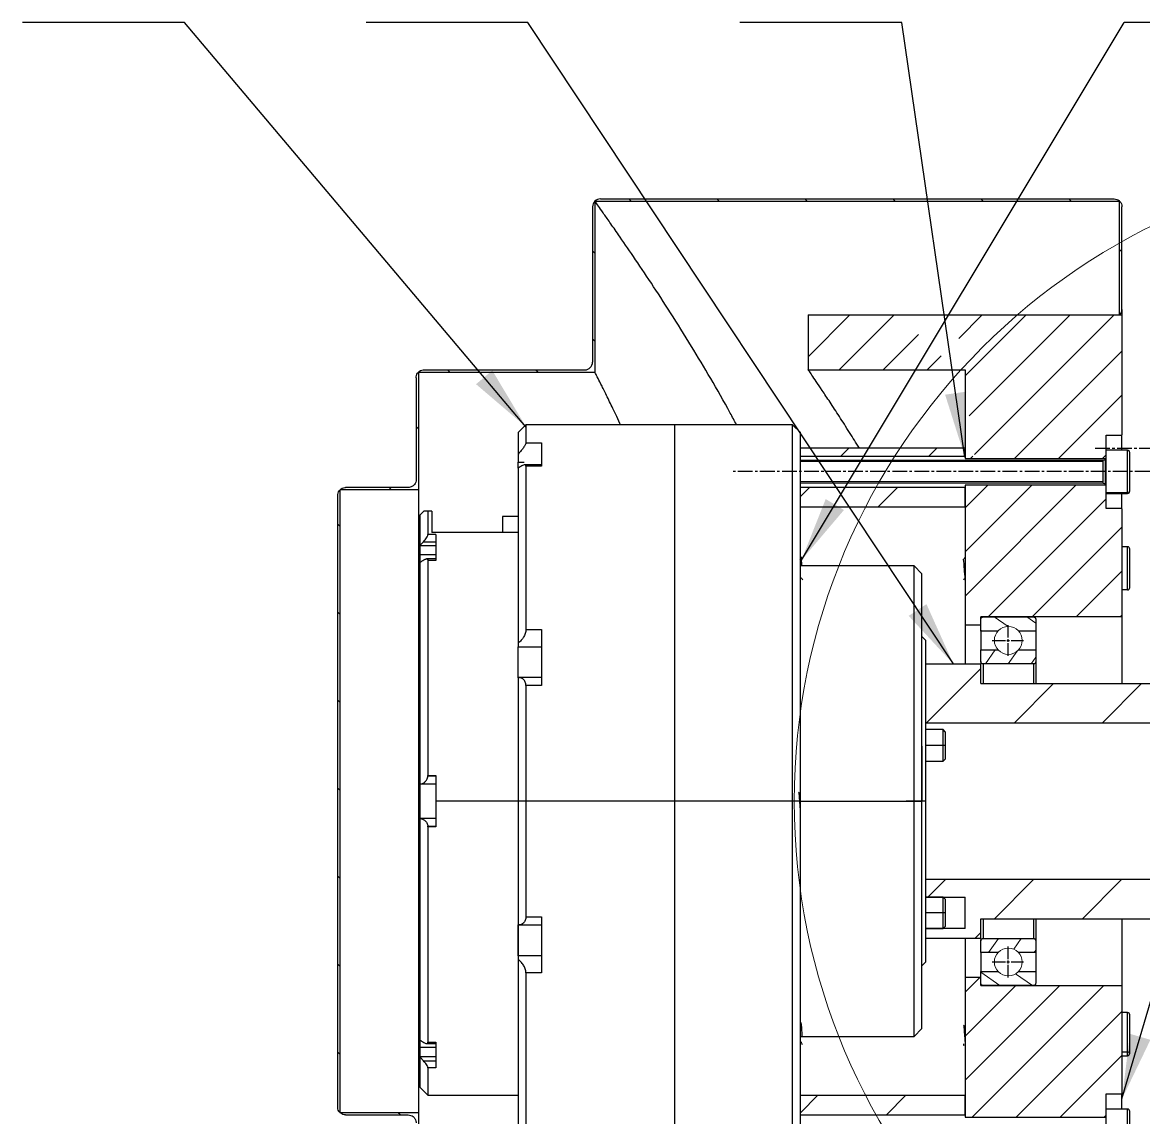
# Model space of a CAD drawing. Header units: millimetres. Extents: x -15 to 1174, y 15 to 856.
# Drawn here: x 615.3 to 672.5, y 743.7 to 799.6 of the extents above; entities that cross this region are included whole.
import ezdxf

# ---------------------------------------------------------------- set-up
doc = ezdxf.new("R2010")
doc.units = ezdxf.units.MM
doc.linetypes.add('CENTER2', pattern=[1.125, 0.75, -0.125, 0.125, -0.125])
doc.layers.get('0').update_dxf_attribs({"lineweight": 25})
doc.layers.add('netmanh', color=7, linetype='Continuous', lineweight=15)
doc.layers.add('netthuong', color=7, linetype='Continuous', lineweight=25)
doc.dimstyles.new('SLDDIMSTYLE0', dxfattribs={"dimtxt": 0.18, "dimasz": 3.302, "dimexe": 0, "dimexo": 0.0625, "dimgap": 0, "dimtad": 0, "dimtih": 1, "dimtoh": 1, "dimdec": 0, "dimrnd": 1e-09, "dimzin": 0, "dimdsep": 46, "dimtxsty": 'Standard', "dimsah": 1, "dimcen": 0.09, "dimadec": 0, "dimazin": 0, "dimtfac": 3.302, "dimtdec": 0, "dimtofl": 0, "dimtmove": 0, "dimatfit": 3, "dimfxl": 1, "dimfrac": 2, "dimtolj": 1, "dimtzin": 0, "dimarcsym": 0})

# ---------------------------------------------------------------- blocks, each defined once
blk = doc.blocks.new('SW_HATCH_0')
at = {"color": 0, "linetype": 'Continuous', "lineweight": 18}
for p, q in [((-5.153, 256.759), (-5.033, 256.639)), ((-0.663, 256.759), (-0.543, 256.639)), ((3.827, 256.759), (3.947, 256.639)), ((8.317, 256.759), (8.437, 256.639)), ((12.807, 256.759), (12.927, 256.639)), ((17.297, 256.759), (17.417, 256.639)), ((-7, 254.115), (-6.88, 253.995)), ((19.88, 254.176), (20, 254.056)), ((6.128, 250.839), (4, 248.712)), ((8.373, 250.839), (5.573, 248.039)), ((12.863, 250.839), (11.671, 249.647)), ((15.108, 250.839), (12, 247.732)), ((17.353, 250.839), (12.208, 245.694)), ((19.598, 250.839), (12.476, 243.718)), ((-7, 249.625), (-6.88, 249.505)), ((9.627, 249.849), (7.818, 248.039)), ((10.782, 248.759), (10.063, 248.039)), ((20, 248.997), (14.523, 243.519)), ((-14.395, 248.039), (-14.275, 247.919)), ((-9.905, 248.039), (-9.785, 247.919)), ((20, 246.751), (16.768, 243.519)), ((-16, 245.154), (-15.88, 245.034)), ((6.063, 244.039), (5.663, 243.639)), ((10.553, 244.039), (10.153, 243.639)), ((12.398, 243.639), (12.278, 243.519)), ((19.2, 243.706), (19.013, 243.519)), ((-17.375, 242.039), (-17.255, 241.919)), ((4.063, 242.039), (3.6, 241.577)), ((8.553, 242.039), (7.553, 241.039)), ((17.653, 242.159), (12, 236.506)), ((15.408, 242.159), (12, 238.751)), ((13.163, 242.159), (12, 240.997)), ((19.2, 241.461), (13.178, 235.439)), ((-20, 240.174), (-19.88, 240.054)), ((20, 240.016), (15.423, 235.439)), ((20, 237.771), (17.668, 235.439)), ((-20, 235.684), (-19.88, 235.564)), ((12.8, 235.061), (12.778, 235.039)), ((20, 235.526), (19.913, 235.439)), ((12.8, 232.816), (10.023, 230.039)), ((16.513, 232.039), (14.513, 230.039)), ((21.003, 232.039), (19.003, 230.039)), ((-20, 231.194), (-19.88, 231.074)), ((-20, 226.704), (-19.88, 226.584)), ((-20, 222.214), (-19.88, 222.094)), ((11.003, 222.039), (10.103, 221.139)), ((15.494, 222.039), (13.494, 220.039)), ((19.984, 222.039), (17.984, 220.039)), ((12.8, 219.346), (12.494, 219.039)), ((-20, 217.724), (-19.88, 217.604)), ((12.739, 217.039), (12, 216.301)), ((16.829, 216.639), (12, 211.811)), ((14.584, 216.639), (12, 214.056)), ((19.074, 216.639), (12.354, 209.919)), ((20, 215.321), (14.599, 209.919)), ((-20, 213.233), (-19.88, 213.113)), ((20, 213.076), (16.844, 209.919)), ((4.494, 211.039), (3.6, 210.146)), ((8.984, 211.039), (7.984, 210.039)), ((-16.926, 210.159), (-16.806, 210.039)), ((19.2, 210.03), (19.089, 209.919))]:
    blk.add_line(p, q, dxfattribs=at)
blk = doc.blocks.new('*U77')
at = {"color": 0, "linetype": 'CENTER2', "transparency": 16777216}
blk.add_line((-4.695, 0), (4.695, 0), dxfattribs=at)
blk = doc.blocks.new('*U79')
at = {"color": 0, "linetype": 'CENTER2', "transparency": 16777216}
blk.add_line((11.219, 0), (-11.219, 0), dxfattribs=at)
blk = doc.blocks.new('*U80')
at = {"color": 0, "linetype": 'CENTER2', "transparency": 16777216}
for p, q in [((0, 0.142), (0, 0.784)), ((-0.828, 0), (-0.142, 0)), ((0.142, 0), (0.784, 0)), ((0, -0.784), (0, -0.142))]:
    blk.add_line(p, q, dxfattribs=at)
at = {"color": 0, "linetype": 'Continuous', "transparency": 16777216}
for p, q in [((-0.071, 0), (0.071, 0)), ((0, -0.071), (0, 0.071))]:
    blk.add_line(p, q, dxfattribs=at)
blk = doc.blocks.new('*U81')
at = {"color": 0, "linetype": 'CENTER2', "transparency": 16777216}
for p, q in [((0, 0.142), (0, 0.784)), ((-0.828, 0), (-0.142, 0)), ((0, -0.784), (0, -0.142)), ((0.142, 0), (0.784, 0))]:
    blk.add_line(p, q, dxfattribs=at)
at = {"color": 0, "linetype": 'Continuous', "transparency": 16777216}
for p, q in [((0, -0.071), (0, 0.071)), ((-0.071, 0), (0.071, 0))]:
    blk.add_line(p, q, dxfattribs=at)

msp = doc.modelspace()

# ---------------------------------------------------------------- hatches: boundary and pattern name
at = {"layer": 'netmanh'}
h = msp.add_hatch(dxfattribs=at)
h.set_pattern_fill('ANSI31', color=256, scale=0.3, angle=100)
h.set_pattern_definition([(145, (0, 13.8921), (-0.5463316, -0.7802423), [])])
edge = h.paths.add_edge_path()
edge.add_spline(control_points=[(667.0044, 769.1367), (667.0036, 769.1476), (667.0016, 769.1719), (666.9846, 769.2067), (666.956, 769.2358), (666.9208, 769.2536), (666.8959, 769.2557), (666.8844, 769.2567)], knot_values=[0, 0, 0, 0, 0.1733623, 0.3880246, 0.6026868, 0.817349, 1, 1, 1, 1], degree=3, periodic=0)
edge.add_line((666.8844, 769.2567), (664.3244, 769.2567))
edge.add_spline(control_points=[(664.3244, 769.2567), (664.3182, 769.2564), (664.2985, 769.2555), (664.2665, 769.2443), (664.2341, 769.2192), (664.212, 769.1846), (664.2048, 769.1553), (664.2045, 769.1393), (664.2044, 769.1367)], knot_values=[0, 0, 0, 0, 0.0996024, 0.3142576, 0.5289128, 0.743568, 0.9582231, 1, 1, 1, 1], degree=3, periodic=0)
edge.add_line((664.2044, 769.1367), (664.2044, 768.8567))
edge.add_line((664.2044, 768.8567), (664.2044, 768.5367))
edge.add_line((664.2044, 768.5367), (665.0813, 768.5367))
edge.add_arc((665.6044, 768.0567), 0.71, 42.53623, 137.46377, ccw=False)
edge.add_line((666.1276, 768.5367), (667.0044, 768.5367))
edge.add_line((667.0044, 768.5367), (667.0044, 769.1367))
edge = h.paths.add_edge_path()
edge.add_line((667.0044, 751.1767), (666.1276, 751.1767))
edge.add_arc((665.6044, 751.6567), 0.71, 222.53623, 317.46377, ccw=False)
edge.add_line((665.0813, 751.1767), (664.2044, 751.1767))
edge.add_line((664.2044, 751.1767), (664.2044, 750.5767))
edge.add_spline(control_points=[(664.2044, 750.5767), (664.2053, 750.5658), (664.2073, 750.5415), (664.2243, 750.5066), (664.2529, 750.4776), (664.2881, 750.4598), (664.313, 750.4577), (664.3244, 750.4567)], knot_values=[0, 0, 0, 0, 0.1733623, 0.3880246, 0.6026868, 0.817349, 1, 1, 1, 1], degree=3, periodic=0)
edge.add_line((664.3244, 750.4567), (666.8844, 750.4567))
edge.add_spline(control_points=[(666.8844, 750.4567), (666.8907, 750.457), (666.9104, 750.4579), (666.9424, 750.4691), (666.9748, 750.4942), (666.9969, 750.5287), (667.0041, 750.558), (667.0044, 750.5741), (667.0044, 750.5767)], knot_values=[0, 0, 0, 0, 0.0996024, 0.3142576, 0.5289128, 0.743568, 0.9582231, 1, 1, 1, 1], degree=3, periodic=0)
edge.add_line((667.0044, 750.5767), (667.0044, 751.1767))
h = msp.add_hatch(dxfattribs=at)
h.set_pattern_fill('ANSI31', color=256, scale=0.3, angle=10)
h.set_pattern_definition([(55, (0, 13.8921), (-0.7802423, 0.54633156), [])])
edge = h.paths.add_edge_path()
edge.add_line((667.0044, 767.5767), (666.1276, 767.5767))
edge.add_arc((665.6044, 768.0567), 0.71, 222.53623, 317.46377, ccw=False)
edge.add_line((665.0813, 767.5767), (664.2044, 767.5767))
edge.add_line((664.2044, 767.5767), (664.2044, 766.9767))
edge.add_spline(control_points=[(664.2044, 766.9767), (664.2053, 766.9658), (664.2073, 766.9415), (664.2243, 766.9066), (664.2529, 766.8776), (664.2881, 766.8598), (664.313, 766.8577), (664.3244, 766.8567)], knot_values=[0, 0, 0, 0, 0.1733623, 0.3880246, 0.6026868, 0.817349, 1, 1, 1, 1], degree=3, periodic=0)
edge.add_line((664.3244, 766.8567), (666.8844, 766.8567))
edge.add_spline(control_points=[(666.8844, 766.8567), (666.8907, 766.857), (666.9104, 766.8579), (666.9424, 766.8691), (666.9748, 766.8942), (666.9969, 766.9287), (667.0041, 766.958), (667.0044, 766.9741), (667.0044, 766.9767)], knot_values=[0, 0, 0, 0, 0.0996024, 0.3142576, 0.5289128, 0.743568, 0.9582231, 1, 1, 1, 1], degree=3, periodic=0)
edge.add_line((667.0044, 766.9767), (667.0044, 767.5767))
edge = h.paths.add_edge_path()
edge.add_spline(control_points=[(667.0044, 752.7367), (667.0036, 752.7476), (667.0016, 752.7719), (666.9846, 752.8067), (666.956, 752.8358), (666.9208, 752.8536), (666.8959, 752.8557), (666.8844, 752.8567)], knot_values=[0, 0, 0, 0, 0.1733623, 0.3880246, 0.6026868, 0.817349, 1, 1, 1, 1], degree=3, periodic=0)
edge.add_line((666.8844, 752.8567), (664.3244, 752.8567))
edge.add_spline(control_points=[(664.3244, 752.8567), (664.3182, 752.8564), (664.2985, 752.8555), (664.2665, 752.8443), (664.2341, 752.8192), (664.212, 752.7846), (664.2048, 752.7553), (664.2045, 752.7393), (664.2044, 752.7367)], knot_values=[0, 0, 0, 0, 0.0996024, 0.3142576, 0.5289128, 0.743568, 0.9582231, 1, 1, 1, 1], degree=3, periodic=0)
edge.add_line((664.2044, 752.7367), (664.2044, 752.1367))
edge.add_line((664.2044, 752.1367), (665.0813, 752.1367))
edge.add_arc((665.6044, 751.6567), 0.71, 42.53623, 137.46377, ccw=False)
edge.add_line((666.1276, 752.1367), (667.0044, 752.1367))
edge.add_line((667.0044, 752.1367), (667.0044, 752.7367))
edge = h.paths.add_edge_path()
edge.add_spline(control_points=[(710.2044, 752.7367), (710.2036, 752.7476), (710.2016, 752.7719), (710.1846, 752.8067), (710.156, 752.8358), (710.1208, 752.8536), (710.0959, 752.8557), (710.0844, 752.8567)], knot_values=[0, 0, 0, 0, 0.1733623, 0.3880246, 0.6026868, 0.817349, 1, 1, 1, 1], degree=3, periodic=0)
edge.add_line((710.0844, 752.8567), (707.5244, 752.8567))
edge.add_spline(control_points=[(707.5244, 752.8567), (707.5182, 752.8564), (707.4985, 752.8555), (707.4665, 752.8443), (707.4341, 752.8192), (707.412, 752.7846), (707.4048, 752.7553), (707.4045, 752.7393), (707.4044, 752.7367)], knot_values=[0, 0, 0, 0, 0.0996024, 0.3142576, 0.5289128, 0.743568, 0.9582231, 1, 1, 1, 1], degree=3, periodic=0)
edge.add_line((707.4044, 752.7367), (707.4044, 752.1367))
edge.add_line((707.4044, 752.1367), (708.2813, 752.1367))
edge.add_arc((708.8044, 751.6567), 0.71, 42.53623, 137.46377, ccw=False)
edge.add_line((709.3276, 752.1367), (710.2044, 752.1367))
edge.add_line((710.2044, 752.1367), (710.2044, 752.7367))

# ---------------------------------------------------------------- linework, layer by layer
at = {"lineweight": 25}
for p, q in [((623.5825, 799.579), (615.3225, 799.579)), ((641.1082, 799.579), (632.8482, 799.579)), ((660.1804, 799.579), (651.9204, 799.579)), ((679.7806, 799.579), (671.5206, 799.579))]:
    msp.add_line(p, q, dxfattribs=at)
at = {"color": 7, "linetype": 'Continuous', "lineweight": 25}
for p, q in [((644.5244, 790.4558), (671.2844, 790.4558)), ((644.5244, 790.4558), (644.5244, 781.7367)), ((644.8044, 790.5758), (671.0044, 790.5758)), ((671.2844, 784.6567), (671.2844, 790.4558)), ((644.4044, 790.1758), (644.4044, 782.2567)), ((671.4044, 784.9424), (671.4044, 790.1758)), ((655.4044, 784.6567), (655.4044, 781.8567)), ((655.4044, 784.6567), (671.4044, 784.6567)), ((671.4044, 784.9424), (671.4044, 784.6567)), ((671.4044, 784.6567), (671.4044, 778.5369)), ((635.5244, 781.7367), (644.5244, 781.7367)), ((635.5244, 781.7367), (635.5244, 775.7367)), ((635.8044, 781.8567), (644.0044, 781.8567)), ((644.4081, 782.2495), (644.4044, 782.2567)), ((655.4044, 781.8567), (663.4044, 781.8567)), ((663.4044, 781.8567), (663.4044, 777.3367)), ((635.4044, 781.4567), (635.4044, 776.2567)), ((641.0044, 779.0567), (640.6044, 778.6567)), ((648.6044, 779.0567), (641.0044, 779.0567)), ((654.6044, 779.0567), (648.6044, 779.0567)), ((655.0044, 778.6567), (654.6044, 779.0567)), ((670.6044, 778.5269), (671.3944, 778.5269)), ((670.6044, 777.7567), (670.6044, 778.5269)), ((671.3944, 778.5269), (671.4044, 778.5369)), ((671.3944, 777.7567), (671.3944, 778.5269)), ((671.4044, 777.7567), (671.4044, 778.5369)), ((641.0044, 778.1286), (641.8044, 778.1286)), ((641.8044, 778.1286), (641.8044, 776.9468)), ((663.4044, 777.8567), (655.0044, 777.8567)), ((663.4044, 777.4667), (663.4044, 777.8567)), ((671.6844, 777.7567), (670.6044, 777.7567)), ((670.6044, 775.5567), (670.6044, 777.7567)), ((671.6844, 775.5567), (671.6844, 777.7567)), ((640.6044, 777.1496), (640.9188, 777.1496)), ((655.0044, 777.4567), (663.3944, 777.4567)), ((663.3944, 777.4567), (663.4044, 777.4667)), ((663.4044, 777.3367), (670.6044, 777.3367)), ((670.5714, 777.265), (670.4416, 777.2421)), ((670.4416, 777.0106), (670.4416, 777.2419)), ((670.5714, 776.062), (670.5714, 777.265)), ((671.8044, 775.6767), (671.8044, 777.6367)), ((641.8044, 777.0113), (640.9405, 777.0113)), ((641.8044, 776.9468), (641.0044, 776.9468)), ((670.4416, 776.0713), (670.4416, 777.0106)), ((670.4416, 776.0713), (670.5714, 776.0484)), ((670.5714, 776.0484), (670.5714, 776.062)), ((631.4044, 744.2567), (631.4044, 775.4567)), ((635.5244, 775.7367), (631.5244, 775.7367)), ((631.5244, 743.9767), (631.5244, 775.7367)), ((635.0044, 775.8567), (631.8044, 775.8567)), ((663.3944, 775.8567), (655.0044, 775.8567)), ((663.4044, 775.8467), (663.3944, 775.8567)), ((663.4044, 775.9767), (663.4044, 768.8567)), ((670.6044, 775.9767), (663.4044, 775.9767)), ((663.4044, 774.8567), (663.4044, 775.8467)), ((671.6844, 775.5812), (670.6044, 775.5812)), ((670.6044, 775.5567), (671.6844, 775.5567)), ((670.6044, 774.7865), (670.6044, 775.5567)), ((671.3944, 774.7865), (671.3944, 775.5567)), ((671.4044, 774.7765), (671.4044, 775.5567)), ((663.4044, 774.8567), (655.0044, 774.8567)), ((635.6044, 774.4567), (635.8044, 774.6567)), ((636.0044, 774.6567), (635.8044, 774.6567)), ((636.2044, 774.6567), (636.0044, 774.6567)), ((640.6044, 774.3767), (639.8044, 774.3767)), ((671.3944, 774.7865), (670.6044, 774.7865)), ((671.4044, 774.7765), (671.3944, 774.7865)), ((671.4044, 774.7765), (671.4044, 769.2567)), ((636.4044, 773.4546), (636.0044, 773.4546)), ((640.6044, 773.5603), (636.2044, 773.5603)), ((636.4044, 773.4546), (636.4044, 772.1395)), ((635.6044, 772.9182), (635.7778, 773.092)), ((635.6044, 772.9182), (635.6044, 772.892)), ((635.6044, 772.892), (636.4044, 772.892)), ((635.6044, 772.421), (635.6044, 772.892)), ((635.7778, 773.092), (636.4044, 773.092)), ((671.6844, 772.8361), (671.4044, 772.8361)), ((671.6844, 770.6361), (671.6844, 772.8361)), ((671.8044, 770.7561), (671.8044, 772.7161)), ((636.4044, 772.421), (635.6044, 772.421)), ((636.4044, 772.212), (635.9324, 772.212)), ((636.4044, 772.1395), (636.0044, 772.1395)), ((654.9382, 772.2072), (654.9354, 772.2024)), ((660.8044, 771.8567), (655.0044, 771.8567)), ((661.2044, 771.4567), (660.8044, 771.8567)), ((671.6844, 770.6361), (671.4044, 770.6361)), ((671.4044, 769.2567), (664.2044, 769.2567)), ((664.2044, 768.8567), (664.2044, 769.2567)), ((664.2044, 768.5367), (664.2044, 769.1367)), ((664.3244, 769.2567), (666.8844, 769.2567)), ((667.0044, 769.1367), (667.0044, 768.5367)), ((641.0044, 768.6069), (641.8044, 768.6069)), ((641.8044, 768.6069), (641.8044, 765.7539)), ((663.4044, 768.8567), (664.2044, 768.8567)), ((661.4044, 768.0567), (661.2044, 768.2567)), ((665.0813, 768.5367), (664.2044, 768.5367)), ((667.0044, 768.5367), (666.1276, 768.5367)), ((640.6044, 767.7367), (641.8044, 767.7367)), ((664.2044, 767.5767), (665.0813, 767.5767)), ((664.2044, 766.9767), (664.2044, 767.5767)), ((666.1276, 767.5767), (667.0044, 767.5767)), ((667.0044, 767.5767), (667.0044, 766.9767)), ((661.4044, 766.8567), (664.2044, 766.8567)), ((664.2044, 766.9767), (664.2044, 766.8935)), ((664.2044, 766.9767), (664.2044, 766.8567)), ((664.2044, 765.8567), (664.2044, 766.8567)), ((666.8844, 766.8567), (664.3244, 766.8567)), ((664.3244, 766.8567), (664.3244, 765.8567)), ((666.8844, 766.8567), (666.8844, 765.8567)), ((667.0044, 766.9767), (667.0044, 765.8567)), ((641.8044, 766.1666), (640.6044, 766.1666)), ((640.6044, 766.1666), (640.6044, 766.1665)), ((641.8044, 765.7539), (641.0044, 765.7539)), ((664.2044, 765.8567), (686.7944, 765.8567)), ((661.4044, 763.8567), (686.9044, 763.8567)), ((662.2844, 763.5067), (661.4044, 763.5067)), ((662.4044, 763.3867), (662.2844, 763.5067)), ((662.2844, 762.7067), (661.4044, 762.7067)), ((662.4044, 762.7067), (662.2844, 762.7067)), ((661.4044, 761.9067), (662.2844, 761.9067)), ((662.2844, 761.9067), (662.4044, 762.0267)), ((636.0029, 761.1367), (636.0044, 761.1718)), ((636.4044, 761.1367), (636.0029, 761.1367)), ((636.0044, 761.1718), (636.4044, 761.1718)), ((636.4044, 761.1718), (636.4044, 759.8567)), ((635.6044, 760.7367), (635.6044, 760.7378)), ((635.6044, 760.7367), (636.4044, 760.7367)), ((636.4044, 759.8567), (636.4044, 758.5416)), ((640.6044, 759.8567), (636.4044, 759.8567)), ((641.0044, 759.8567), (640.6044, 759.8567)), ((648.6044, 759.8567), (641.0044, 759.8567)), ((654.6044, 759.8567), (648.6044, 759.8567)), ((655.0044, 759.8567), (654.6044, 759.8567)), ((655.0044, 759.8567), (660.8044, 759.8567)), ((661.2044, 759.8567), (660.4044, 759.8567)), ((660.8044, 759.8567), (661.2044, 759.8567)), ((661.4044, 759.8567), (661.2044, 759.8567)), ((635.6044, 758.9756), (635.6044, 758.9767)), ((636.4044, 758.9767), (635.6044, 758.9767)), ((636.0044, 758.5416), (636.0029, 758.5767)), ((636.0029, 758.5767), (636.4044, 758.5767)), ((636.4044, 758.5416), (636.0044, 758.5416)), ((711.4044, 755.8567), (661.4044, 755.8567)), ((662.2844, 754.9567), (661.4044, 754.9567)), ((661.4044, 754.9567), (663.4044, 754.9567)), ((662.4044, 754.8367), (662.2844, 754.9567)), ((663.4044, 753.3567), (663.4044, 754.9567)), ((641.0044, 753.9595), (641.8044, 753.9595)), ((641.8044, 753.9595), (641.8044, 751.1065)), ((662.2844, 754.1567), (661.4044, 754.1567)), ((662.4044, 754.1567), (662.2844, 754.1567)), ((664.2044, 753.8567), (711.4044, 753.8567)), ((664.2044, 752.8567), (664.2044, 753.8567)), ((664.3244, 753.8567), (664.3244, 752.8567)), ((666.8844, 753.8567), (666.8844, 752.8567)), ((667.0044, 753.8567), (667.0044, 752.7367)), ((640.6044, 753.5468), (641.8044, 753.5468)), ((661.4044, 753.3567), (662.2844, 753.3567)), ((663.4044, 753.3567), (661.4044, 753.3567)), ((662.2844, 753.3567), (662.4044, 753.4767)), ((664.2044, 752.8567), (661.4044, 752.8567)), ((664.2044, 752.8567), (664.2044, 752.7367)), ((664.2044, 752.8352), (664.2044, 752.7367)), ((664.2044, 752.1367), (664.2044, 752.7367)), ((664.3244, 752.8567), (666.8844, 752.8567)), ((667.0044, 752.7367), (667.0044, 752.1367)), ((641.8044, 751.9767), (640.6044, 751.9767)), ((665.0813, 752.1367), (664.2044, 752.1367)), ((667.0044, 752.1367), (666.1276, 752.1367)), ((661.2044, 751.4567), (661.4044, 751.6567)), ((641.8044, 751.1065), (641.0044, 751.1065)), ((663.4044, 750.8567), (663.4044, 743.7367)), ((664.2044, 750.8567), (663.4044, 750.8567)), ((664.2044, 751.1767), (665.0813, 751.1767)), ((664.2044, 750.5767), (664.2044, 751.1767)), ((664.2044, 750.4567), (664.2044, 750.8567)), ((666.1276, 751.1767), (667.0044, 751.1767)), ((667.0044, 751.1767), (667.0044, 750.5767)), ((664.2044, 750.4567), (671.4044, 750.4567)), ((666.8844, 750.4567), (664.3244, 750.4567)), ((671.4044, 750.4567), (671.4044, 744.9369)), ((671.6844, 749.0773), (671.4044, 749.0773)), ((671.6844, 747.0521), (671.6844, 749.0773)), ((671.8044, 747.153), (671.8044, 748.9573)), ((660.8044, 747.8567), (661.2044, 748.2567)), ((635.9323, 747.5014), (636.4044, 747.5014)), ((636.0044, 747.5739), (636.4044, 747.5739)), ((636.4044, 747.5739), (636.4044, 746.2588)), ((655.0044, 747.8567), (660.8044, 747.8567)), ((655.0539, 747.5094), (655.0872, 747.4521)), ((636.4044, 747.2923), (635.6044, 747.2923)), ((635.6044, 746.8214), (635.6044, 747.2923)), ((636.4044, 746.8214), (635.6044, 746.8214)), ((635.6044, 746.7952), (635.6044, 746.8214)), ((671.6844, 747.0521), (671.4044, 747.0521)), ((671.4044, 746.8773), (671.6844, 746.8773)), ((671.6844, 746.8773), (671.6844, 747.0521)), ((671.8044, 746.9973), (671.8044, 747.153)), ((635.6044, 746.7952), (635.7778, 746.6214)), ((635.7778, 746.6214), (636.4044, 746.6214)), ((636.4044, 746.2588), (636.0044, 746.2588)), ((635.6044, 745.2567), (636.0044, 744.8567)), ((636.0044, 744.8567), (640.6044, 744.8567)), ((655.0044, 744.8567), (663.4044, 744.8567)), ((663.4044, 743.8667), (663.4044, 744.8567)), ((670.6044, 744.9269), (671.3944, 744.9269)), ((670.6044, 744.1567), (670.6044, 744.9269)), ((671.3944, 744.9269), (671.4044, 744.9369)), ((671.3944, 744.1567), (671.3944, 744.9269)), ((671.4044, 744.1567), (671.4044, 744.9369)), ((631.5244, 743.9767), (635.5244, 743.9767)), ((635.5244, 743.9767), (635.5244, 737.9767)), ((671.6844, 744.1567), (670.6044, 744.1567)), ((670.6044, 742.139), (670.6044, 744.1567)), ((671.6844, 742.139), (671.6844, 744.1567)), ((671.8044, 742.2391), (671.8044, 744.0367)), ((631.8044, 743.8567), (635.0044, 743.8567)), ((655.0044, 743.8567), (663.3944, 743.8567)), ((663.3944, 743.8567), (663.4044, 743.8667)), ((663.4044, 743.7367), (670.6044, 743.7367))]:
    msp.add_line(p, q, dxfattribs=at)
at = {"color": 7, "linetype": 'Continuous', "lineweight": 25, "flags": 128}
for points in [[(635.5244, 775.7367), (635.5244, 775.6648), (635.5244, 775.4497), (635.5244, 775.0934), (635.5244, 774.5992), (635.5244, 773.9714), (635.5244, 773.2158), (635.5244, 772.3392), (635.5244, 771.3496), (635.5244, 770.2559), (635.5244, 769.068), (635.5244, 767.7967), (635.5244, 766.4535), (635.5244, 765.0505), (635.5244, 763.6005), (635.5244, 762.1167), (635.5244, 760.6123), (635.5244, 759.1011), (635.5244, 757.5967), (635.5244, 756.1128), (635.5244, 754.6629), (635.5244, 753.2599), (635.5244, 751.9167), (635.5244, 750.6454), (635.5244, 749.4575), (635.5244, 748.3638), (635.5244, 747.3742), (635.5244, 746.4976), (635.5244, 745.742), (635.5244, 745.1142), (635.5244, 744.6199), (635.5244, 744.2637), (635.5244, 744.0486), (635.5244, 743.9767)], [(671.4044, 769.2567), (671.4044, 769.1826), (671.4044, 768.9614), (671.4044, 768.5966), (671.4044, 768.094), (671.4044, 767.4615), (671.4044, 766.709), (671.4044, 765.8567)], [(663.4044, 768.8567), (663.4044, 768.7857), (663.4044, 768.5739), (663.4044, 768.2247), (663.4044, 767.7435), (663.4044, 767.1378), (663.4044, 766.9049)], [(664.2044, 768.5367), (664.2044, 768.4624), (664.2044, 768.2409), (664.2044, 767.876), (664.2044, 767.5767)], [(667.0044, 768.5367), (667.0044, 768.4624), (667.0044, 768.2409), (667.0044, 767.876), (667.0044, 767.5767)], [(664.9398, 767.6256), (664.9393, 767.6242)], [(666.2696, 767.6242), (666.2691, 767.6256)], [(667.0044, 766.9767), (667.0044, 766.743), (667.0044, 765.9944), (667.0044, 765.8567)], [(667.0044, 753.8567), (667.0044, 753.719), (667.0044, 752.9704), (667.0044, 752.7367)], [(671.4044, 753.8567), (671.4044, 753.0044), (671.4044, 752.2519), (671.4044, 751.6194), (671.4044, 751.1168), (671.4044, 750.752), (671.4044, 750.5308), (671.4044, 750.4567)], [(663.4044, 752.8347), (663.4044, 752.5755), (663.4044, 751.9699), (663.4044, 751.4887), (663.4044, 751.1394), (663.4044, 750.9277), (663.4044, 750.8567)], [(664.2044, 752.1367), (664.2044, 751.8374), (664.2044, 751.4725), (664.2044, 751.251), (664.2044, 751.1767)], [(667.0044, 752.1367), (667.0044, 751.8374), (667.0044, 751.4725), (667.0044, 751.251), (667.0044, 751.1767)]]:
    msp.add_lwpolyline(points, dxfattribs=at)
at = {"color": 7, "linetype": 'Continuous', "lineweight": 18}
msp.add_circle((687.4044, 759.8567), 32.716, dxfattribs=at)
at = {"color": 7, "linetype": 'Continuous', "lineweight": 25}
for centre, radius, start, end in [((644.8044, 790.1758), 0.4, 90, 180), ((671.0044, 784.9424), 0.4, 314.427, 0), ((644.0044, 782.2567), 0.4, 270, 0), ((671.6844, 777.6367), 0.12, 360, 90), ((670.5644, 777.3044), 0.04, 280, 360), ((670.5651, 776.0231), 0.0394, 0.50531, 80.76832), ((670.5644, 776.009), 0.04, 0, 80), ((671.6858, 775.6999), 0.1187, 269.3619, 359.34736), ((671.6844, 775.6767), 0.12, 270, 0), ((671.6844, 772.7161), 0.12, 360, 90), ((671.6844, 770.7561), 0.12, 270, 360), ((665.6044, 767.9025), 0.72, 206.90798, 207.16808), ((665.6044, 751.921), 0.72, 162.43411, 162.56824), ((671.6844, 748.9573), 0.12, 360, 90), ((671.6932, 747.1635), 0.1117, 265.49354, 354.6398), ((671.6844, 746.9973), 0.12, 270, 0), ((671.6844, 744.0367), 0.12, 360, 90)]:
    msp.add_arc(centre, radius, start, end, dxfattribs=at)
for points, knots in [([(651.7455, 779.0567), (651.6391, 779.2581), (651.1993, 780.0904), (650.4238, 781.4339), (649.3974, 783.1552), (648.3719, 784.7896), (647.3692, 786.3298), (646.467, 787.6735), (645.7738, 788.6809), (645.2759, 789.3946), (644.9277, 789.8886), (644.6807, 790.2368), (644.5454, 790.4265), (644.5307, 790.447), (644.5244, 790.4558)], [0, 0, 0, 0, 0.02909, 0.1202223, 0.2113512, 0.3155022, 0.4196384, 0.52771, 0.6357577, 0.7111856, 0.7866082, 0.8641669, 0.9417222, 1, 1, 1, 1]), ([(671.0044, 790.5758), (671.0494, 790.5714), (671.1393, 790.5625), (671.2592, 790.4936), (671.3496, 790.3921), (671.3976, 790.2797), (671.4025, 790.2053), (671.4044, 790.1758)], [0, 0, 0, 0, 0.2145676, 0.4292612, 0.6439549, 0.8586485, 1, 1, 1, 1]), ([(635.4044, 781.4567), (635.405, 781.4721), (635.4071, 781.5323), (635.4382, 781.6352), (635.5176, 781.7465), (635.6297, 781.8248), (635.7316, 781.8543), (635.7904, 781.8562), (635.8044, 781.8567)], [0, 0, 0, 0, 0.0740169, 0.2886644, 0.5033119, 0.7179594, 0.9326069, 1, 1, 1, 1]), ([(645.8274, 779.0567), (645.8166, 779.0805), (645.6551, 779.437), (645.3965, 779.9746), (645.0682, 780.6538), (644.8129, 781.1667), (644.6311, 781.5276), (644.5376, 781.7108), (644.5282, 781.7293), (644.5244, 781.7367)], [0, 0, 0, 0, 0.0129564, 0.1935636, 0.3632249, 0.5328737, 0.708668, 0.8844538, 1, 1, 1, 1]), ([(658.0096, 777.8567), (657.8416, 778.1293), (657.4805, 778.7153), (656.9775, 779.5009), (656.5043, 780.2262), (656.1098, 780.8186), (655.8011, 781.2764), (655.5771, 781.605), (655.4322, 781.8164), (655.4137, 781.8433), (655.4044, 781.8567)], [0, 0, 0, 0, 0.1113827, 0.2393959, 0.3709185, 0.5024258, 0.6247283, 0.7470209, 0.8735127, 1, 1, 1, 1]), ([(641.0044, 778.1286), (641.0027, 778.1168), (640.999, 778.0927), (640.9634, 778.0165), (640.8855, 777.8967), (640.7556, 777.7329), (640.6581, 777.6254), (640.6044, 777.5662)], [0, 0, 0, 0, 0.1142876, 0.2336873, 0.4962829, 0.7227872, 1, 1, 1, 1]), ([(640.6044, 776.8409), (640.6044, 776.8799), (640.6044, 776.9946), (640.6044, 777.088), (640.6044, 777.1496)], [0, 0, 0, 0, 0.3395147, 1, 1, 1, 1]), ([(640.9405, 777.0114), (640.9202, 777.0088), (640.8781, 777.0036), (640.7676, 776.9541), (640.6696, 776.8861), (640.6044, 776.8409)], [0, 0, 0, 0, 0.2381669, 0.4936541, 1, 1, 1, 1]), ([(641.0044, 776.9468), (641.0013, 776.9657), (640.995, 777.0042), (640.9589, 777.0089), (640.9405, 777.0114)], [0, 0, 0, 0, 0.4882151, 1, 1, 1, 1]), ([(635.4044, 776.2567), (635.4, 776.2118), (635.3912, 776.1218), (635.3223, 776.002), (635.2208, 775.9115), (635.1083, 775.8635), (635.034, 775.8586), (635.0044, 775.8567)], [0, 0, 0, 0, 0.2145676, 0.4292612, 0.6439549, 0.8586485, 1, 1, 1, 1]), ([(631.4044, 775.4567), (631.405, 775.4721), (631.4071, 775.5323), (631.4382, 775.6352), (631.5176, 775.7465), (631.6297, 775.8248), (631.7316, 775.8543), (631.7904, 775.8562), (631.8044, 775.8567)], [0, 0, 0, 0, 0.0740169, 0.2886644, 0.5033119, 0.7179594, 0.9326069, 1, 1, 1, 1]), ([(639.8044, 774.3767), (639.8044, 774.3505), (639.8044, 774.2981), (639.8044, 774.0012), (639.8044, 773.6734), (639.8044, 773.5603)], [0, 0, 0, 0, 0.3957651, 0.7915302, 1, 1, 1, 1]), ([(635.7778, 773.092), (635.8072, 773.1259), (635.8638, 773.1912), (635.9363, 773.2922), (635.9809, 773.3705), (636.0015, 773.4245), (636.0035, 773.4446), (636.0044, 773.4546)], [0, 0, 0, 0, 0.2594126, 0.4993923, 0.74884, 0.875874, 1, 1, 1, 1]), ([(635.6044, 772.0371), (635.6044, 772.0568), (635.6044, 772.1911), (635.6044, 772.3152), (635.6044, 772.421)], [0, 0, 0, 0, 0.1465682, 1, 1, 1, 1]), ([(635.6044, 772.0371), (635.6497, 772.0721), (635.74, 772.1419), (635.8474, 772.196), (635.9204, 772.214), (635.966, 772.2105), (635.998, 772.1888), (636.0023, 772.1556), (636.0044, 772.1395)], [0, 0, 0, 0, 0.2499118, 0.4990023, 0.6318598, 0.7496769, 0.8787918, 1, 1, 1, 1]), ([(655.1041, 772.2029), (655.093, 772.2221), (655.0707, 772.2603), (655.0484, 772.2986), (655.0373, 772.3178)], [0, 0, 0, 0, 0.49973907, 1, 1, 1, 1]), ([(655.0774, 771.8567), (655.0755, 771.8917), (655.0694, 772.0028), (655.0591, 772.1581), (655.0477, 772.286), (655.0405, 772.3027), (655.0374, 772.3098)], [0, 0, 0, 0, 0.1439996, 0.4566744, 0.7693497, 1, 1, 1, 1]), ([(663.3036, 772.1971), (663.3066, 772.1915), (663.3137, 772.1781), (663.325, 772.0765), (663.3375, 771.9217), (663.35, 771.7362), (663.3625, 771.551), (663.375, 771.3952), (663.3876, 771.2862), (663.3959, 771.2721), (663.4001, 771.265)], [0, 0, 0, 0, 0.0928592, 0.2224491, 0.3520395, 0.4816305, 0.6112221, 0.7408142, 0.8704068, 1, 1, 1, 1]), ([(663.4031, 772.3189), (663.392, 772.2998), (663.3697, 772.2615), (663.3475, 772.2232), (663.3364, 772.2041)], [0, 0, 0, 0, 0.5002401, 1, 1, 1, 1]), ([(655.0359, 771.2687), (655.0471, 771.2496), (655.0694, 771.2112), (655.0916, 771.1729), (655.1028, 771.1537)], [0, 0, 0, 0, 0.4996779, 1, 1, 1, 1]), ([(663.3376, 771.1549), (663.3487, 771.174), (663.37, 771.2107), (663.3914, 771.2474), (663.4016, 771.265)], [0, 0, 0, 0, 0.5206904, 1, 1, 1, 1]), ([(664.2044, 769.1367), (664.2045, 769.1393), (664.2048, 769.1553), (664.212, 769.1846), (664.2341, 769.2192), (664.2665, 769.2443), (664.2985, 769.2555), (664.3182, 769.2564), (664.3244, 769.2567)], [0, 0, 0, 0, 0.0417769, 0.256432, 0.4710872, 0.6857424, 0.9003976, 1, 1, 1, 1]), ([(666.8844, 769.2567), (666.8959, 769.2557), (666.9208, 769.2536), (666.956, 769.2358), (666.9846, 769.2067), (667.0016, 769.1719), (667.0036, 769.1476), (667.0044, 769.1367)], [0, 0, 0, 0, 0.182651, 0.3973132, 0.6119754, 0.8266377, 1, 1, 1, 1]), ([(641.0044, 768.6069), (641.0027, 768.5768), (640.999, 768.5153), (640.9634, 768.3785), (640.8855, 768.2174), (640.7556, 768.0465), (640.6581, 767.9633), (640.6044, 767.9175)], [0, 0, 0, 0, 0.1142717, 0.2336665, 0.4962818, 0.7227324, 1, 1, 1, 1]), ([(640.6044, 766.155), (640.6044, 766.2199), (640.6044, 766.3529), (640.6044, 766.5852), (640.6044, 766.8273), (640.6044, 767.0649), (640.6044, 767.2833), (640.6044, 767.4705), (640.6044, 767.6142), (640.6044, 767.7113), (640.6044, 767.7283), (640.6044, 767.7367)], [0, 0, 0, 0, 0.1064919, 0.2181804, 0.3298689, 0.4415574, 0.5532459, 0.6649344, 0.776623, 0.8883115, 1, 1, 1, 1]), ([(664.3244, 766.8567), (664.313, 766.8577), (664.2881, 766.8598), (664.2529, 766.8776), (664.2243, 766.9066), (664.2073, 766.9415), (664.2053, 766.9658), (664.2044, 766.9767)], [0, 0, 0, 0, 0.182651, 0.3973132, 0.6119754, 0.8266377, 1, 1, 1, 1]), ([(667.0044, 766.9767), (667.0044, 766.9741), (667.0041, 766.958), (666.9969, 766.9287), (666.9748, 766.8942), (666.9424, 766.8691), (666.9104, 766.8579), (666.8907, 766.857), (666.8844, 766.8567)], [0, 0, 0, 0, 0.04177686, 0.25643205, 0.47108723, 0.68574242, 0.90039761, 1, 1, 1, 1]), ([(641.0044, 765.7539), (641.0026, 765.7865), (640.9987, 765.8525), (640.9614, 765.9686), (640.8808, 766.0775), (640.752, 766.1519), (640.6543, 766.1616), (640.6044, 766.1665)], [0, 0, 0, 0, 0.1209756, 0.2454826, 0.4964284, 0.7429775, 1, 1, 1, 1]), ([(640.6044, 765.7373), (640.6044, 765.2022), (640.6044, 764), (640.6044, 762.0146), (640.6044, 760.576), (640.6044, 759.8567)], [0, 0, 0, 0, 0.2862591, 0.6431296, 1, 1, 1, 1]), ([(635.6044, 760.7378), (635.6474, 760.745), (635.7335, 760.7593), (635.8555, 760.8348), (635.9418, 760.9382), (635.9895, 761.0461), (635.9986, 761.1071), (636.0029, 761.1367)], [0, 0, 0, 0, 0.2490305, 0.4989396, 0.7485664, 0.8777459, 1, 1, 1, 1]), ([(654.9117, 760.3223), (654.9154, 760.3087), (654.9224, 760.2825), (654.9327, 760.186), (654.9422, 760.0697), (654.9509, 759.9449), (654.959, 759.825), (654.9663, 759.7176), (654.9746, 759.6041), (654.9833, 759.5035), (654.9914, 759.4365), (654.9965, 759.4096), (654.999, 759.3996), (654.9998, 759.3971), (655.0001, 759.3961)], [0, 0, 0, 0, 0.1235951, 0.2391148, 0.3465443, 0.4458699, 0.5370789, 0.6201597, 0.6951017, 0.8200628, 0.9126472, 0.9726657, 0.990426, 1, 1, 1, 1]), ([(640.6044, 759.8567), (640.6044, 759.2024), (640.6044, 757.8937), (640.6044, 755.9613), (640.6044, 754.1075), (640.6044, 752.7837), (640.6044, 752.1319), (640.6044, 752.0206)], [0, 0, 0, 0, 0.2377541, 0.4755082, 0.7132624, 0.9510165, 1, 1, 1, 1]), ([(635.6044, 758.9756), (635.6476, 758.9684), (635.7338, 758.954), (635.8558, 758.8782), (635.9423, 758.7747), (635.9895, 758.6666), (635.9986, 758.6059), (636.0029, 758.5767)], [0, 0, 0, 0, 0.2501579, 0.4995951, 0.7492003, 0.8793333, 1, 1, 1, 1]), ([(641.0044, 753.9595), (641.0027, 753.9287), (640.999, 753.8658), (640.9634, 753.7485), (640.8855, 753.6405), (640.7556, 753.5627), (640.6581, 753.5525), (640.6044, 753.5469)], [0, 0, 0, 0, 0.1142717, 0.2336665, 0.4962818, 0.7227324, 1, 1, 1, 1]), ([(640.6044, 751.9767), (640.6044, 751.996), (640.6044, 752.0345), (640.6044, 752.2721), (640.6044, 752.6049), (640.6044, 752.9918), (640.6044, 753.331), (640.6044, 753.4902), (640.6044, 753.5468)], [0, 0, 0, 0, 0.1801079, 0.3602157, 0.5403236, 0.7204314, 0.9005393, 1, 1, 1, 1]), ([(664.2044, 752.7367), (664.2045, 752.7393), (664.2048, 752.7553), (664.212, 752.7846), (664.2341, 752.8192), (664.2665, 752.8443), (664.2985, 752.8555), (664.3182, 752.8564), (664.3244, 752.8567)], [0, 0, 0, 0, 0.04177686, 0.25643205, 0.47108723, 0.68574242, 0.90039761, 1, 1, 1, 1]), ([(666.8844, 752.8567), (666.8959, 752.8557), (666.9208, 752.8536), (666.956, 752.8358), (666.9846, 752.8067), (667.0016, 752.7719), (667.0036, 752.7476), (667.0044, 752.7367)], [0, 0, 0, 0, 0.182651, 0.3973132, 0.6119754, 0.8266377, 1, 1, 1, 1]), ([(640.6044, 751.8328), (640.6044, 751.4577), (640.6044, 750.5301), (640.6044, 749.2231), (640.6044, 747.9214), (640.6044, 746.8296), (640.6044, 745.958), (640.6044, 745.3295), (640.6044, 744.931), (640.6044, 744.8815), (640.6044, 744.8567)], [0, 0, 0, 0, 0.08840981, 0.21863698, 0.34886415, 0.47909132, 0.60931849, 0.73954566, 0.86977283, 1, 1, 1, 1]), ([(641.0044, 751.1065), (641.0026, 751.1384), (640.9987, 751.2031), (640.9614, 751.3402), (640.8808, 751.5037), (640.752, 751.6712), (640.6543, 751.7538), (640.6044, 751.7959)], [0, 0, 0, 0, 0.1209756, 0.2454826, 0.4964284, 0.7429775, 1, 1, 1, 1]), ([(664.3244, 750.4567), (664.313, 750.4577), (664.2881, 750.4598), (664.2529, 750.4776), (664.2243, 750.5066), (664.2073, 750.5415), (664.2053, 750.5658), (664.2044, 750.5767)], [0, 0, 0, 0, 0.182651, 0.3973132, 0.6119754, 0.8266377, 1, 1, 1, 1]), ([(667.0044, 750.5767), (667.0044, 750.5741), (667.0041, 750.558), (666.9969, 750.5287), (666.9748, 750.4942), (666.9424, 750.4691), (666.9104, 750.4579), (666.8907, 750.457), (666.8844, 750.4567)], [0, 0, 0, 0, 0.0417769, 0.256432, 0.4710872, 0.6857424, 0.9003976, 1, 1, 1, 1]), ([(655.0217, 748.5605), (655.0218, 748.561), (655.0254, 748.574), (655.0329, 748.546), (655.0425, 748.472), (655.0508, 748.3672), (655.0576, 748.2653), (655.0647, 748.1434), (655.0722, 748.0075), (655.0775, 747.9076), (655.0802, 747.8594), (655.0804, 747.8567)], [0, 0, 0, 0, 0.0065014, 0.1828945, 0.3832212, 0.4928843, 0.6085898, 0.7303342, 0.8581136, 0.991924, 1, 1, 1, 1]), ([(663.3209, 748.4388), (663.3223, 748.4393), (663.3278, 748.4414), (663.3375, 748.3714), (663.35, 748.2398), (663.3625, 748.063), (663.375, 747.8756), (663.3876, 747.699), (663.3959, 747.6204), (663.4001, 747.581)], [0, 0, 0, 0, 0.0525755, 0.2104779, 0.368381, 0.5262847, 0.6841892, 0.8420942, 1, 1, 1, 1]), ([(635.6044, 747.2923), (635.6044, 747.3617), (635.6044, 747.491), (635.6044, 747.6348), (635.6044, 747.7014)], [0, 0, 0, 0, 0.5364222, 1, 1, 1, 1]), ([(635.6044, 747.6763), (635.6495, 747.6415), (635.7396, 747.5717), (635.8464, 747.5179), (635.9198, 747.4993), (635.965, 747.5026), (635.9976, 747.5242), (636.0022, 747.5573), (636.0044, 747.5739)], [0, 0, 0, 0, 0.248708, 0.4982542, 0.6279756, 0.7489797, 0.8746357, 1, 1, 1, 1]), ([(655.0396, 747.5808), (655.0438, 747.5481), (655.0485, 747.5109), (655.0532, 747.5138), (655.0538, 747.5141)], [0, 0, 0, 0, 0.8794015, 1, 1, 1, 1]), ([(663.3547, 747.4038), (663.352, 747.3993), (663.3451, 747.3877), (663.3383, 747.4481), (663.3341, 747.4849)], [0, 0, 0, 0, 0.3907565, 1, 1, 1, 1]), ([(636.0044, 746.2588), (636.0035, 746.2688), (636.0015, 746.2889), (635.9809, 746.3428), (635.9362, 746.4212), (635.8637, 746.5222), (635.8071, 746.5875), (635.7778, 746.6214)], [0, 0, 0, 0, 0.1239727, 0.2508805, 0.5009494, 0.7407512, 1, 1, 1, 1]), ([(631.8044, 743.8567), (631.7595, 743.8611), (631.6696, 743.8699), (631.5497, 743.9389), (631.4592, 744.0404), (631.4113, 744.1528), (631.4064, 744.2272), (631.4044, 744.2567)], [0, 0, 0, 0, 0.2145676, 0.4292612, 0.6439549, 0.8586485, 1, 1, 1, 1]), ([(635.0044, 743.8567), (635.0494, 743.8523), (635.1393, 743.8434), (635.2592, 743.7745), (635.3496, 743.673), (635.3976, 743.5606), (635.4025, 743.4862), (635.4044, 743.4567)], [0, 0, 0, 0, 0.2145676, 0.4292612, 0.6439549, 0.8586485, 1, 1, 1, 1])]:
    msp.add_open_spline(points, degree=3, knots=knots, dxfattribs=at)
for points in [[(641.0044, 779.0567), (641.0044, 779.0173), (641.0044, 778.9385), (641.0044, 778.3986), (641.0044, 778.1286)], [(648.6044, 759.8567), (648.6044, 760.6945), (648.6044, 762.37), (648.6044, 764.8402), (648.6044, 767.2252), (648.6044, 769.4841), (648.6044, 771.5783), (648.6044, 773.4719), (648.6044, 775.1327), (648.6044, 776.5316), (648.6044, 777.647), (648.6044, 778.4516), (648.6044, 778.9616), (648.6044, 779.025), (648.6044, 779.0567)], [(654.6044, 759.8567), (654.6044, 760.6945), (654.6044, 762.37), (654.6044, 764.8402), (654.6044, 767.2252), (654.6044, 769.4841), (654.6044, 771.5783), (654.6044, 773.472), (654.6044, 775.1327), (654.6044, 776.5317), (654.6044, 777.647), (654.6044, 778.4516), (654.6044, 778.9616), (654.6044, 779.025), (654.6044, 779.0567)], [(640.6044, 778.6567), (640.6044, 778.6102), (640.6044, 778.5174), (640.6044, 777.8832), (640.6044, 777.5662)], [(655.0044, 759.8567), (655.0044, 760.677), (655.0044, 762.3176), (655.0044, 764.7364), (655.0044, 767.0717), (655.0044, 769.2836), (655.0044, 771.3341), (655.0044, 773.1883), (655.0044, 774.8145), (655.0044, 776.1843), (655.0044, 777.2763), (655.0044, 778.0642), (655.0044, 778.5636), (655.0044, 778.6257), (655.0044, 778.6567)], [(640.6044, 777.5662), (640.6044, 777.528), (640.6044, 777.4517), (640.6044, 777.3412), (640.6044, 777.2376), (640.6044, 777.179), (640.6044, 777.1496)], [(640.6044, 776.8409), (640.6044, 776.3333), (640.6044, 775.3182), (640.6044, 773.2066), (640.6044, 770.7572), (640.6044, 768.8641), (640.6044, 767.9175)], [(641.0044, 776.9468), (641.0044, 776.4516), (641.0044, 775.4611), (641.0044, 773.4809), (641.0044, 771.2142), (641.0044, 769.476), (641.0044, 768.6069)], [(635.6044, 772.9182), (635.6044, 773.1533), (635.6044, 773.6236), (635.6044, 774.0942), (635.6044, 774.4006), (635.6044, 774.438), (635.6044, 774.4567)], [(636.0044, 774.6567), (636.0044, 774.5227), (636.0044, 774.2546), (636.0044, 773.7213), (636.0044, 773.4546)], [(636.2044, 774.6567), (636.2044, 774.5324), (636.2044, 774.2839), (636.2044, 773.8015), (636.2044, 773.5603)], [(635.6044, 760.7378), (635.6044, 761.2992), (635.6044, 762.422), (635.6044, 764.0687), (635.6044, 765.6599), (635.6044, 767.1729), (635.6044, 768.5888), (635.6044, 769.8845), (635.6044, 771.0577), (635.6044, 771.7106), (635.6044, 772.0371)], [(636.0044, 772.1395), (636.0044, 771.8128), (636.0044, 771.1593), (636.0044, 770.006), (636.0044, 768.7428), (636.0044, 767.3714), (636.0044, 765.9117), (636.0044, 764.3797), (636.0044, 762.7953), (636.0044, 761.7129), (636.0044, 761.1718)], [(660.8044, 759.8567), (660.8044, 760.6421), (660.8044, 762.2129), (660.8044, 764.4785), (660.8044, 766.5666), (660.8044, 768.3963), (660.8044, 769.9001), (660.8044, 771.0092), (660.8044, 771.7227), (660.8044, 771.812), (660.8044, 771.8567)], [(661.2044, 759.8567), (661.2044, 760.6159), (661.2044, 762.1343), (661.2044, 764.3244), (661.2044, 766.343), (661.2044, 768.1116), (661.2044, 769.5654), (661.2044, 770.6374), (661.2044, 771.3272), (661.2044, 771.4135), (661.2044, 771.4567)], [(661.4044, 759.8567), (661.4044, 760.3934), (661.4044, 761.4668), (661.4044, 763.0149), (661.4044, 764.4418), (661.4044, 765.6921), (661.4044, 766.7197), (661.4044, 767.4775), (661.4044, 767.9651), (661.4044, 768.0262), (661.4044, 768.0567)], [(640.6044, 767.9175), (640.6044, 767.8916), (640.6044, 767.8399), (640.6044, 767.7848), (640.6044, 767.747), (640.6044, 767.7402), (640.6044, 767.7367)], [(640.6044, 766.1665), (640.6044, 765.1383), (640.6044, 763.0818), (640.6044, 760.9317), (640.6044, 759.8567)], [(641.0044, 765.7539), (641.0044, 764.7892), (641.0044, 762.8597), (641.0044, 760.8577), (641.0044, 759.8567)], [(662.2844, 762.7067), (662.2844, 762.8115), (662.2844, 763.0212), (662.2844, 763.2856), (662.2844, 763.4706), (662.2844, 763.4947), (662.2844, 763.5067)], [(662.4044, 762.7067), (662.4044, 762.7958), (662.4044, 762.974), (662.4044, 763.1988), (662.4044, 763.356), (662.4044, 763.3765), (662.4044, 763.3867)], [(661.2044, 762.6567), (661.2044, 762.6146), (661.2044, 762.5304), (661.2044, 761.8829), (661.2044, 760.9574), (661.2044, 760.2236), (661.2044, 759.8567)], [(662.2844, 761.9067), (662.2844, 761.9187), (662.2844, 761.9428), (662.2844, 762.1278), (662.2844, 762.3922), (662.2844, 762.6019), (662.2844, 762.7067)], [(662.4044, 762.0267), (662.4044, 762.0369), (662.4044, 762.0574), (662.4044, 762.2146), (662.4044, 762.4394), (662.4044, 762.6176), (662.4044, 762.7067)], [(635.6044, 758.9767), (635.6044, 758.9899), (635.6044, 759.0164), (635.6044, 759.2199), (635.6044, 759.5108), (635.6044, 759.8567), (635.6044, 760.2026), (635.6044, 760.4935), (635.6044, 760.697), (635.6044, 760.7235), (635.6044, 760.7367)], [(640.6044, 759.8567), (640.6044, 758.7817), (640.6044, 756.6316), (640.6044, 754.5751), (640.6044, 753.5469)], [(641.0044, 759.8567), (641.0044, 758.8557), (641.0044, 756.8536), (641.0044, 754.9242), (641.0044, 753.9595)], [(648.6044, 740.6567), (648.6044, 740.6884), (648.6044, 740.7518), (648.6044, 741.2618), (648.6044, 742.0664), (648.6044, 743.1817), (648.6044, 744.5807), (648.6044, 746.2414), (648.6044, 748.135), (648.6044, 750.2292), (648.6044, 752.4882), (648.6044, 754.8732), (648.6044, 757.3434), (648.6044, 759.0189), (648.6044, 759.8567)], [(654.6044, 740.6567), (654.6044, 740.6884), (654.6044, 740.7518), (654.6044, 741.2618), (654.6044, 742.0664), (654.6044, 743.1817), (654.6044, 744.5807), (654.6044, 746.2414), (654.6044, 748.135), (654.6044, 750.2292), (654.6044, 752.4882), (654.6044, 754.8732), (654.6044, 757.3434), (654.6044, 759.0189), (654.6044, 759.8567)], [(655.0044, 741.0567), (655.0044, 741.0877), (655.0044, 741.1498), (655.0044, 741.6492), (655.0044, 742.4371), (655.0044, 743.5291), (655.0044, 744.8989), (655.0044, 746.5251), (655.0044, 748.3792), (655.0044, 750.4298), (655.0044, 752.6417), (655.0044, 754.977), (655.0044, 757.3958), (655.0044, 759.0364), (655.0044, 759.8567)], [(660.8044, 747.8567), (660.8044, 747.9014), (660.8044, 747.9907), (660.8044, 748.7042), (660.8044, 749.8133), (660.8044, 751.3171), (660.8044, 753.1468), (660.8044, 755.2349), (660.8044, 757.5005), (660.8044, 759.0713), (660.8044, 759.8567)], [(661.2044, 748.2567), (661.2044, 748.2999), (661.2044, 748.3862), (661.2044, 749.076), (661.2044, 750.148), (661.2044, 751.6018), (661.2044, 753.3704), (661.2044, 755.389), (661.2044, 757.5791), (661.2044, 759.0975), (661.2044, 759.8567)], [(661.2044, 757.0567), (661.2044, 757.0988), (661.2044, 757.183), (661.2044, 757.8305), (661.2044, 758.756), (661.2044, 759.4898), (661.2044, 759.8567)], [(661.4044, 751.6567), (661.4044, 751.6872), (661.4044, 751.7482), (661.4044, 752.2358), (661.4044, 752.9937), (661.4044, 754.0213), (661.4044, 755.2716), (661.4044, 756.6985), (661.4044, 758.2466), (661.4044, 759.32), (661.4044, 759.8567)], [(635.6044, 747.6763), (635.6044, 748.0028), (635.6044, 748.6557), (635.6044, 749.8289), (635.6044, 751.1246), (635.6044, 752.5405), (635.6044, 754.0535), (635.6044, 755.6447), (635.6044, 757.2914), (635.6044, 758.4142), (635.6044, 758.9756)], [(636.0044, 758.5416), (636.0044, 758.0005), (636.0044, 756.9181), (636.0044, 755.3337), (636.0044, 753.8017), (636.0044, 752.342), (636.0044, 750.9706), (636.0044, 749.7074), (636.0044, 748.5541), (636.0044, 747.9006), (636.0044, 747.5739)], [(662.2844, 754.1567), (662.2844, 754.2615), (662.2844, 754.4712), (662.2844, 754.7356), (662.2844, 754.9206), (662.2844, 754.9447), (662.2844, 754.9567)], [(662.4044, 754.1567), (662.4044, 754.2458), (662.4044, 754.424), (662.4044, 754.6488), (662.4044, 754.806), (662.4044, 754.8265), (662.4044, 754.8367)], [(662.2844, 753.3567), (662.2844, 753.3687), (662.2844, 753.3928), (662.2844, 753.5778), (662.2844, 753.8422), (662.2844, 754.0519), (662.2844, 754.1567)], [(662.4044, 753.4767), (662.4044, 753.4869), (662.4044, 753.5074), (662.4044, 753.6646), (662.4044, 753.8894), (662.4044, 754.0676), (662.4044, 754.1567)], [(640.6044, 751.9767), (640.6044, 751.9732), (640.6044, 751.9664), (640.6044, 751.9286), (640.6044, 751.8735), (640.6044, 751.8218), (640.6044, 751.7959)], [(640.6044, 751.7959), (640.6044, 750.8493), (640.6044, 748.9561), (640.6044, 746.5068), (640.6044, 744.3952), (640.6044, 743.3801), (640.6044, 742.8725)], [(641.0044, 751.1065), (641.0044, 750.2374), (641.0044, 748.4992), (641.0044, 746.2325), (641.0044, 744.2522), (641.0044, 743.2618), (641.0044, 742.7665)], [(635.6044, 745.2567), (635.6044, 745.2754), (635.6044, 745.3128), (635.6044, 745.6192), (635.6044, 746.0898), (635.6044, 746.5601), (635.6044, 746.7952)], [(636.0044, 746.2588), (636.0044, 746.0442), (636.0044, 745.615), (636.0044, 745.1865), (636.0044, 744.9077), (636.0044, 744.8737), (636.0044, 744.8567)]]:
    msp.add_open_spline(points, degree=3, dxfattribs=at)
at = {"layer": 'netmanh'}
for p, q in [((670.4416, 777.1793), (655.0044, 777.1793)), ((670.4416, 776.171), (655.0044, 776.171))]:
    msp.add_line(p, q, dxfattribs=at)
for centre in [(665.6044, 768.0567), (665.6044, 751.6567)]:
    msp.add_circle(centre, 0.71, dxfattribs=at)
at = {"layer": 'netthuong'}
for p, q in [((670.4416, 777.2421), (655.0044, 777.2421)), ((670.4416, 776.0713), (655.0044, 776.0713))]:
    msp.add_line(p, q, dxfattribs=at)

# ---------------------------------------------------------------- block references
at = {"color": 7, "linetype": 'Continuous', "lineweight": 18}
msp.add_blockref('SW_HATCH_0', (651.4044, 533.8172), dxfattribs=at)
at = {"linetype": 'CENTER2'}
for name, p in [('*U77', (674.7294, 777.8567)), ('*U79', (662.723, 776.6751)), ('*U81', (665.6044, 768.0567)), ('*U80', (665.6044, 751.6567))]:
    msp.add_blockref(name, p, dxfattribs=at)

# ---------------------------------------------------------------- leaders
at = {"color": 7, "lineweight": 25}
for points in [[(641.0044, 778.9546), (623.5825, 799.579)], [(662.8044, 766.8567), (641.1082, 799.579)], [(655.0586, 772.1568), (671.5206, 799.579)], [(663.3944, 777.401), (660.1804, 799.579)], [(671.4044, 744.6707), (687.5, 799.579)]]:
    msp.add_leader(points, dimstyle='SLDDIMSTYLE0', dxfattribs=at)

doc.saveas('drawing.dxf')
